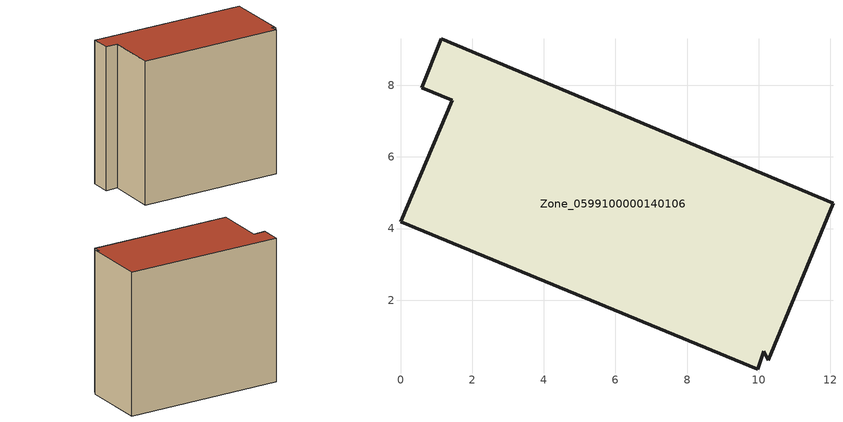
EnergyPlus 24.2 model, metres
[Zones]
Zone_0599100000140106
 floor ground (C_G): 1.14,9.3 12.07,4.71 10.26,0.33 10.14,0.57 9.96,0.07 0,4.19 1.44,7.58 0.59,7.93 z0
 wall outside (C_F): 12.07,4.71 1.14,9.3 0.59,7.93 1.44,7.58 0,4.19 9.96,0.07 10.14,0.57 10.26,0.33 12.07,4.71 z0:10.8
 roof outside (C_R): 10.14,0.57 10.26,0.33 12.07,4.71 1.14,9.3 0.59,7.93 1.44,7.58 0,4.19 9.96,0.07 z10.8
[BUILDING]
Pand.0599100000140106: North Axis=0; Terrain=City; Loads Convergence Tolerance Value=0.04; Temperature Convergence Tolerance Value=0.4; Solar Distribution=FullExterior; Maximum Number of Warmup Days=25; Minimum Number of Warmup Days=1
[Site:Location]
Rotterdam.The.Hague.AP_ZH_NLD Design_Conditions: Latitude=51.96; Longitude=4.45; Time Zone=1; Elevation=-4.5
[SITE:GROUNDTEMPERATURE:BUILDINGSURFACE]
18, 18, 18, 18, 18, 18, 18, 18, 18, 18, 18, 18
[MATERIAL] Thermal Absorptance=0.9; Solar Absorptance=0.7; Visible Absorptance=0.7
Name | Roughness | Thickness | Conductivity | Density | Specific Heat
G.TI.1946 | MediumSmooth | 0.15 | 1 | 540 | 1210
F.TI.1946 | Rough | 0.3 | 0.857143 | 1920 | 840
R.TI.1946 | MediumRough | 0.2 | 0.1 | 1500 | 1000
[CONSTRUCTION]
C_G: G.TI.1946
C_F: F.TI.1946
C_R: R.TI.1946
[ZONE]
Zone_0599100000140106: Type=1; Multiplier=1; Ceiling Height=Autocalculate; Volume=Autocalculate; Floor Area=autocalculate; Part of Total Floor Area=Yes
[ZONEINFILTRATION:DESIGNFLOWRATE]
Infil_Zone_0599100000140106: Zone or ZoneList or Space or SpaceList=Zone_0599100000140106; Schedule=AlwaysOn; Design Flow Rate Calculation Method=Flow/Area; Flow Rate per Floor Area=0.003; Constant Term Coefficient=1; Temperature Term Coefficient=0; Velocity Term Coefficient=0; Velocity Squared Term Coefficient=0
[HVACTEMPLATE:ZONE:IDEALLOADSAIRSYSTEM]
Zone_0599100000140106: Maximum Heating Supply Air Temperature=50; Minimum Cooling Supply Air Temperature=13; Maximum Heating Supply Air Humidity Ratio=0.0156; Minimum Cooling Supply Air Humidity Ratio=0.0077; Heating Limit=NoLimit; Cooling Limit=NoLimit; Dehumidification Control Type=ConstantSensibleHeatRatio; Cooling Sensible Heat Ratio=0.7; Dehumidification Setpoint=60; Humidification Control Type=None; Humidification Setpoint=30; Outdoor Air Method=None; Outdoor Air Flow Rate per Person=0.00944; Outdoor Air Flow Rate per Zone Floor Area=0; Outdoor Air Flow Rate per Zone=0; Demand Controlled Ventilation Type=None; Outdoor Air Economizer Type=NoEconomizer; Heat Recovery Type=None; Sensible Heat Recovery Effectiveness=0.7; Latent Heat Recovery Effectiveness=0.65
[ZONECONTROL:THERMOSTAT]
ThermostatControl_Zone_0599100000140106: Zone or ZoneList=Zone_0599100000140106; Control Type Schedule=DualSetpointControlType; Control 1=Thermostat_Zone_0599100000140106; Temperature Difference Between Cutout And Setpoint=0
[THERMOSTATSETPOINT:DUALSETPOINT]
Thermostat_Zone_0599100000140106: Heating Setpoint Temperature Schedule=HeatingSetpoint_Zone_0599100000140106; Cooling Setpoint Temperature Schedule=CoolingSetpoint_Zone_0599100000140106
[SCHEDULE:COMPACT]
HeatingSetpoint_Zone_0599100000140106: Through: 12/31, For: AllDays, Until: 24:00, 21
CoolingSetpoint_Zone_0599100000140106: Through: 12/31, For: AllDays, Until: 24:00, 24
DualSetpointControlType: Through: 12/31, For: AllDays, Until: 24:00, 4
AlwaysOn: Through: 12/31, For: AllDays, Until: 24:00, 1
